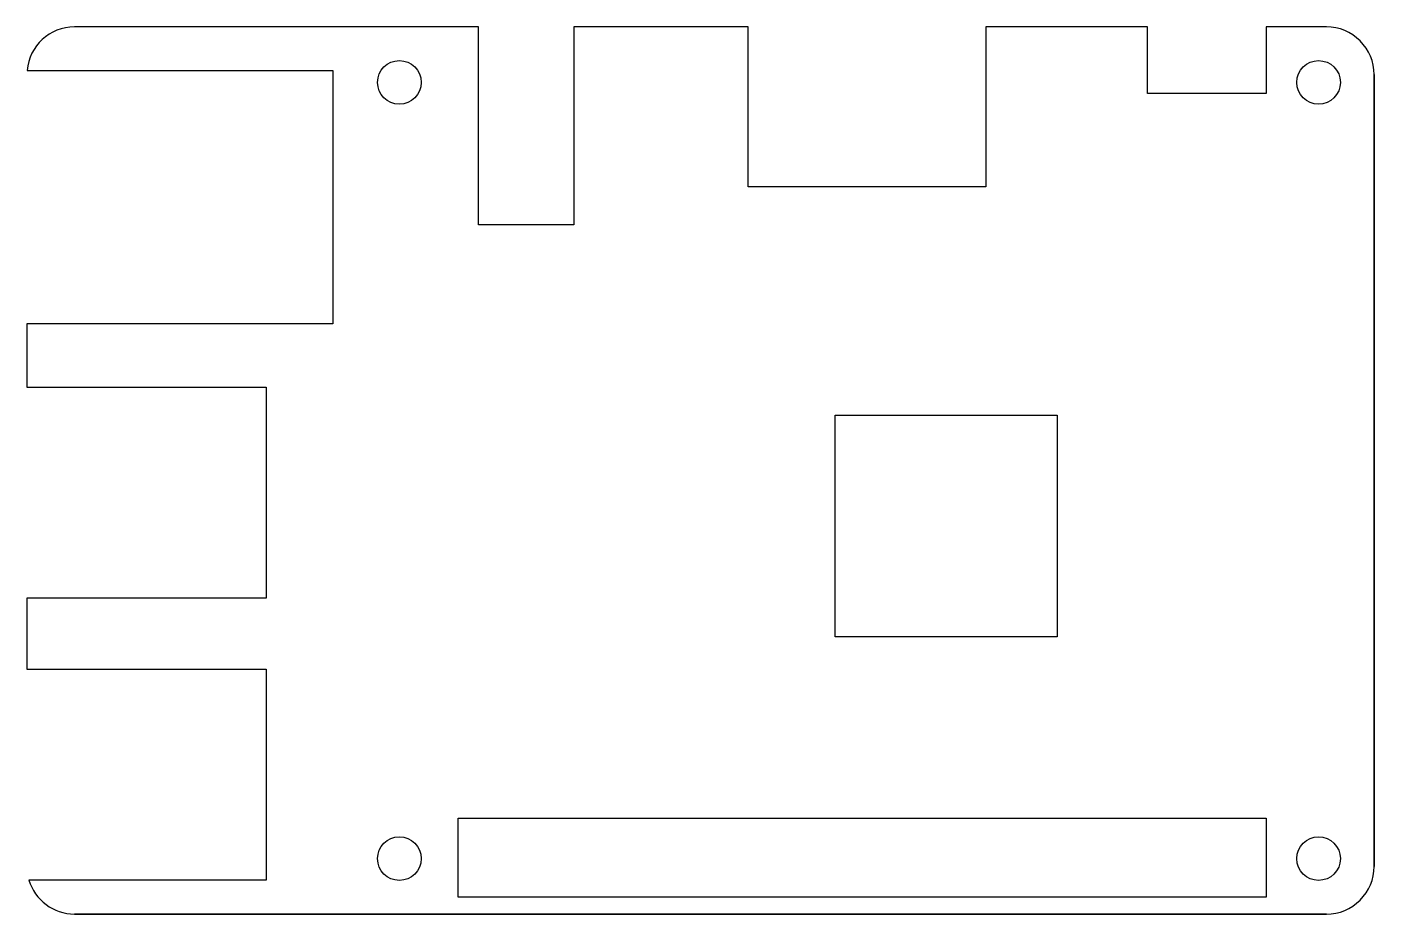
# Model space of a CAD drawing. Header units: millimetres. Extents: x -3 to 82, y -53 to 3.
import ezdxf

# ---------------------------------------------------------------- set-up
doc = ezdxf.new("R2010")
doc.units = ezdxf.units.MM
doc.layers.get('0').update_dxf_attribs({"linetype": 'CONTINUOUS'})

msp = doc.modelspace()

# ---------------------------------------------------------------- linework, layer by layer
for p, q in [((82, 0), (82, -50)), ((79, -53), (0, -53))]:
    msp.add_line(p, q)
msp.add_lwpolyline([(16.3, -15.75), (-3, -15.75), (-3, -19.75), (12.1, -19.75), (12.1, -33.05), (-3, -33.05), (-3, -37.55), (12.1, -37.55), (12.1, -50.85), (-2.877, -50.85, 0.332369), (0, -53), (79, -53, 0.414214), (82, -50), (82, 0, 0.414214), (79, 3), (75.2, 3), (75.2, -1.2), (67.7, -1.2), (67.7, 3), (57.5, 3), (57.5, -7.1), (42.5, -7.1), (42.5, 3), (31.5, 3), (31.5, -9.5), (25.5, -9.5), (25.5, 3), (0, 3, 0.389983), (-2.99, 0.25), (16.3, 0.25)], format="xyb", close=True)
for points in [[(62, -35.5), (48, -35.5), (48, -21.5), (62, -21.5)], [(75.2, -46.94), (75.2, -51.94), (24.2, -51.94), (24.2, -46.94)]]:
    msp.add_lwpolyline(points, close=True)
for centre in [(20.5, -0.5), (78.5, -0.5), (20.5, -49.5), (78.5, -49.5)]:
    msp.add_circle(centre, 1.375)

doc.saveas('drawing.dxf')
